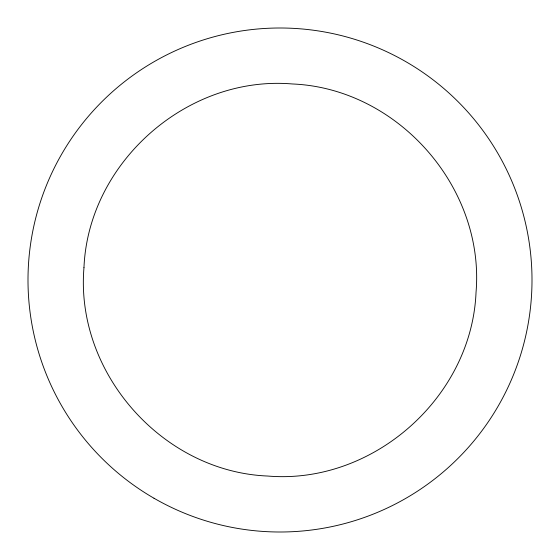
<?xml version="1.0" encoding="UTF-8"?>
<svg xmlns="http://www.w3.org/2000/svg" width="560" height="560" viewBox="0 0 560 560"><rect width="100%" height="100%" fill="white"/><g stroke="black" fill="none" stroke-linecap="round" stroke-linejoin="round"><path stroke-width="0.84" d="M83.965 267.666C75.075 372.68 162.365 471.695 267.666 476.035C372.68 484.925 471.695 397.635 476.035 292.334C484.925 187.32 397.635 88.305 292.334 83.965C187.32 75.075 88.305 162.365 83.965 267.666M154 498.239A252 252 0 0 0 532 280A252 252 0 0 0 154 61.761A252 252 0 0 0 154 498.239"/></g></svg>
